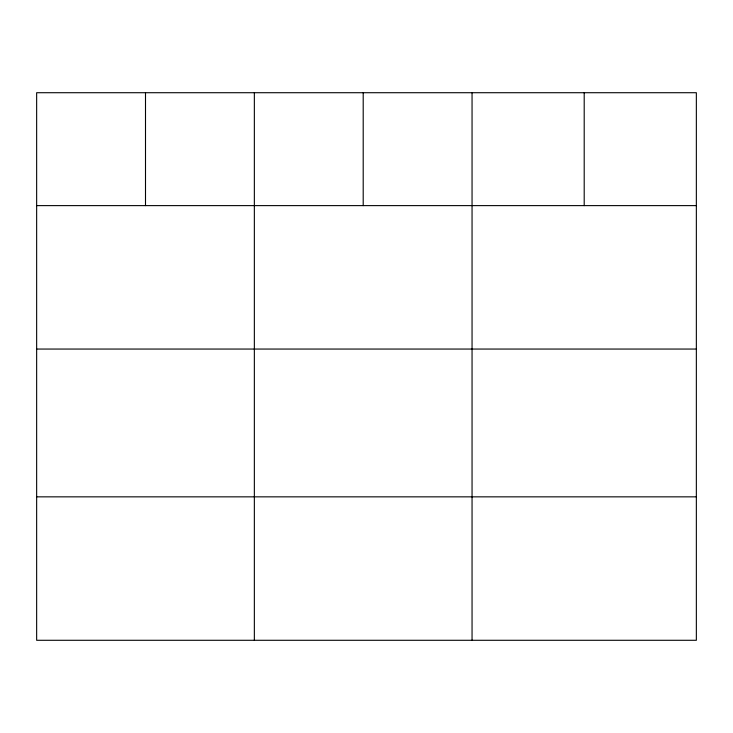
<?xml version="1.0" encoding="UTF-8"?>
<svg xmlns="http://www.w3.org/2000/svg" width="733" height="733" viewBox="0 0 733 733"><rect width="100%" height="100%" fill="white"/><g stroke="black" fill="none" stroke-linecap="round" stroke-linejoin="round"><path stroke-width="1.1" d="M696.35 349.055L696.35 92.715L36.65 92.715L36.65 640.285L696.35 640.285L696.35 349.055L36.65 349.055M36.65 205.616L696.35 205.616M36.65 496.846L696.35 496.846M584.201 92.715L584.201 205.616M472.052 92.715L472.052 640.285M363.202 92.715L363.202 205.616M254.351 92.715L254.351 640.285M145.501 92.715L145.501 205.616"/></g></svg>
